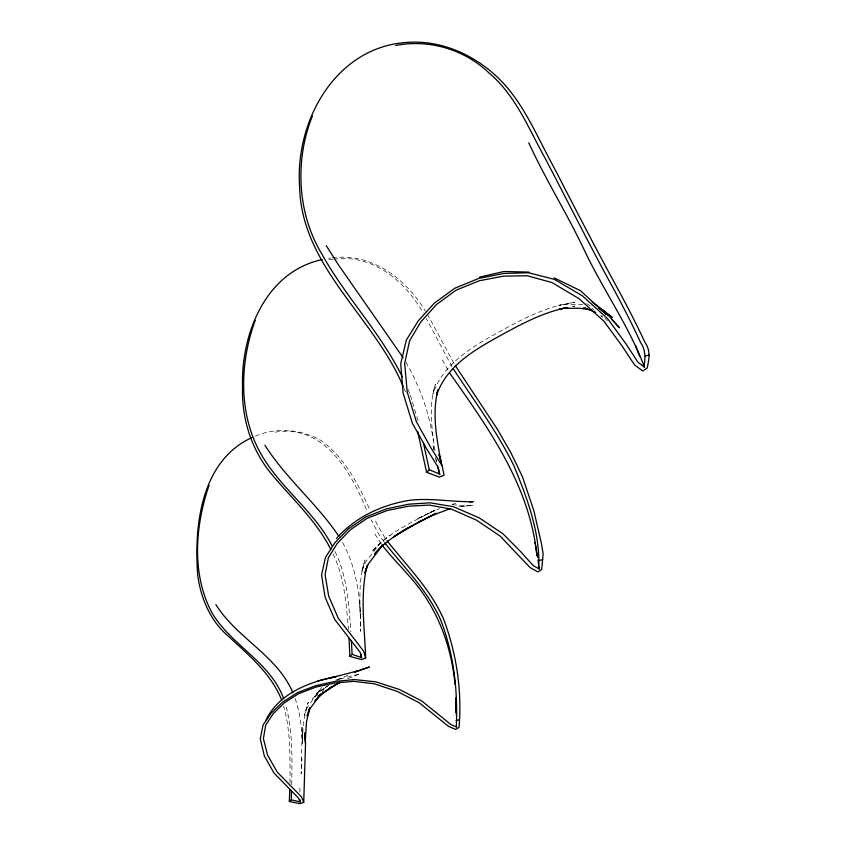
<?xml version="1.0" encoding="UTF-8"?>
<svg xmlns="http://www.w3.org/2000/svg" width="846" height="846" viewBox="0 0 846 846"><rect width="100%" height="100%" fill="white"/><g stroke="black" fill="none" stroke-linecap="round" stroke-linejoin="round"><path stroke-width="0.63" stroke-dasharray="4.23 3.17" d="M290.03 782.952C289.966 757.339 290.865 731.029 283.569 706.23M299.896 792.046L299.949 787.171M302.329 742.957L302.255 727.507L301.165 773.826L301.959 758.333M291.743 784.654C291.986 758.027 293.012 730.648 285.588 704.824M302.318 740.599L303.418 721.469L308.23 702.127L304.232 715.208L307.278 707.341L321.543 687.713L312.597 699.008L320.317 691.425L327.666 686.064M322.115 691.859L323.711 689.818M434.844 510.201L416.613 519.211L434.844 510.201C412.615 521.887 388.652 532.462 371.838 551.751L380.34 542.72L390.059 535.127M380.795 542.371L365.43 562.252L361.591 572.15L365.017 560.137C357.224 583.148 360.671 607.534 360.618 631.317C360.956 600.269 357.266 568.047 341.573 540.668M328.713 685.218L316.097 693.53L327.148 686.529M337.089 680.226L340.399 678.122L337.216 679.983M337.395 680.163L348.816 674.706M347.791 678.746L360.079 673.786L335.883 680.11M430.17 512.549L439.56 508.626M255.386 436.145C276.42 426.934 301.44 429.155 321.152 440.607C344.745 457.411 358.207 484.303 369.988 509.99M452.272 504.343L455.698 503.349M572.361 306.633L574.931 306.125L572.552 306.58M458.881 506.659L473.295 505.326L458.934 506.669M328.946 259.68L332.584 259.341M333.8 259.236C372.504 253.578 405.382 281.316 423.275 313.094M328.481 258.242L331.008 258.019M332.277 257.903C371.574 252.351 406.26 279.021 425.411 311.191M275.193 432.147C324.927 424.195 351.746 473.157 367.375 511.946M452.377 504.755L467.87 505.76M582.767 304.708L562.675 304.401L558.72 305.395L574.709 302.329C543.735 306.432 516.293 322.421 489.4 337.29C466.231 350.656 441.422 367.481 432.941 394.162L435.404 384.137C428.351 406.334 431.851 429.81 435.278 452.346M586.68 303.534L590.772 306.495M592.063 308.378L594.04 309.996M604.848 318.117L607.417 320.93M384.052 541.937L378.722 534.164L371.098 519.751M385.004 537.961L374.027 518.714M381.218 543.883L373.668 532.187M405.858 362.183C419.986 386.252 429.239 413.091 433.416 440.66M451.997 366.73L426.236 318.371M453.932 363.304L427.473 314.395M442.289 359.888L448.56 371.024M334.953 551.455C347.315 576.285 348.732 604.721 350.9 631.909M333.102 554.003C344.481 577.374 346.247 603.928 348.446 629.435M408.015 389.456L410.003 394.162M403.859 388.018L405.89 392.83M295.106 698.489C300.256 712.861 301.684 728.226 302.329 743.391M410.395 395.368L418.252 421.297M436.092 459.283L436.726 461.641M433.903 449.638L432.866 444.478L433.871 449.48M435.468 457.39L436.282 461.419M359.709 602.838L360.333 616.882M602.912 317.313L600.882 315.643L602.912 317.313"/><path stroke-width="1.27" d="M304.951 732.583L305.522 743.877L303.735 802.294L300.119 803.7L289.332 801.522L291.288 799.84L291.426 791.042M384.782 542.899C404.451 567.92 427.812 590.656 440.777 620.255C453.847 653.895 457.972 690.854 456.28 726.672L456.745 727.095L451.045 724.662L421.921 701.059L399.513 689.511L375.709 681.813L354.559 679.581L335.111 681.4L315.653 685.694L297.528 692.61L282.522 702.233L270.995 713.358L263.021 725.064L260.272 738.928L264.333 755.933L274.051 773.128L298.479 798.021L300.235 802.22L299.801 799.364M289.332 801.522L289.766 789.403M538.86 566.376L539.23 568.977L538.743 568.406C540.393 532.811 527.1 497.829 513.691 465.374C496.93 431.132 473.94 400.592 453.245 368.729M387.108 540.763C406.947 566.111 430.519 589.144 443.59 619.082C456.523 653.355 462.18 691.002 459.018 727.475L455.687 729.411L448.412 726.323L419.256 702.793L397.271 691.415L374.144 683.758L353.903 681.358L335.185 682.933L316.245 686.984L298.659 693.646L284.182 702.994L273.11 713.844L265.686 725.181L263.392 738.526L267.569 755.118L277.181 772.028L301.536 796.943L303.735 802.294M305.353 740.44L306.464 721.86L309.731 708.271M349.017 638.096L349.853 656.369L361.58 659.594L365.652 657.966L363.558 651.082L338.294 618.299L328.703 596.219L325.076 574.709L328.417 557.609L337.374 543.312L350.36 529.786L367.069 518.355L387.066 510.561L408.396 506.204L429.292 505.083L451.563 509.176L476.584 520.216L499.975 535.973L530.135 567.603L537.866 571.896L541.683 569.57L543.143 554.003L541.461 543.608L533.773 510.413L522.511 476.911L510.857 452.663L497.511 429.472L455.264 365.525M395.717 45.473C429.155 38.979 464.57 49.406 489.104 73.063C516.134 95.788 528.919 129.427 545.755 159.429C567.708 201.263 588.742 243.574 611.468 284.996C621.768 303.978 631.729 323.161 640.739 342.799C645.731 349.99 645.382 358.26 644.007 366.392L644.493 367.175L638.085 362.363L625.797 343.624L607.513 318.53L582.312 295.793L554.394 279.381L528.517 272.75L503.909 273.438L478.804 278.419L454.884 288.19L434.453 303.048L418.199 320.909L406.344 340.145L400.718 363.611L403.087 393.062L412.383 423.233L426.881 449.194L438.334 467.531L439.783 474.669L437.435 466.347M403.341 386.812C374.334 317.039 301.049 266.596 299.569 186.131C295.095 120.671 335.661 47.143 406.672 42.437C442.595 39.635 477.324 56.122 501.911 81.66C525.112 106.162 537.728 138.025 553.823 167.18C573.979 206.244 594.061 245.351 615.116 283.939C625.585 303.132 635.737 322.506 644.948 342.344C650.722 350.128 649.125 359.391 647.158 368.095L642.696 370.96L634.521 364.869L622.043 345.951L603.896 321.184L579.161 298.797L552.057 282.575L527.365 275.785L503.719 276.113L479.312 280.766L456.131 290.146L436.409 304.571L420.769 322.019L409.654 340.663L404.674 363.304L407.233 392.068L416.412 421.752L430.709 447.481L442.236 466.093L444.044 475.177L439.402 477.112L426.596 472.311L417.702 431.597M437.932 389.509C431.82 413.853 436.737 439.36 441.411 463.587L438.989 454.408L442.236 466.093M437.393 391.719L436.621 395.262C446.794 364.478 477.673 348.129 504.332 333.377C524.414 322.432 545.131 311.74 567.803 307.468M367.132 565.287C359.783 595.531 364.679 627.172 365.652 657.966M366.107 568.512L364.859 573.154L368.391 563.912L382.741 545.067L374.482 553.993C390.958 534.936 414.477 524.605 436.367 513.236L418.199 522.31L431.608 515.732L450.294 508.594M309.562 707.986L307.183 716.128L309.932 708.853L319.122 696.163M209.11 485.276C195.14 525.62 191.291 574.064 211.955 612.779C231.148 645.329 270.318 661.91 283.706 698.754M255.228 320.37C239.693 362.627 238.117 413.588 260.78 453.625C280.068 487.814 314.109 510.973 332.224 546.008M312.375 116.039C294.704 160.116 297.094 213.277 321.966 254.212C345.686 297.062 380.679 332.711 402.284 376.861M266.035 719.925C278.873 693.382 309.372 681.844 336.613 676.44L317.662 680.988M317.345 697.992L314.966 701.048L322.315 693.826L331.495 687.142L317.948 696.184L339.764 682.267M336.412 538.532C355.087 517.192 381.768 504.903 409.411 500.314C430.762 497.765 452.039 502.101 473.348 501.689L469.562 502.038M426.596 472.311L429.25 469.752L423.349 442.543M349.853 656.369L352.105 654.318L351.354 640.422M339.828 682.13L329.253 688.39L339.912 682.489M413.229 525.239L393.538 536.872L405.382 529.342L424.65 519.275M251.981 437.551C200.883 460.88 193.829 526.096 197.763 575.534C200.83 598.08 210.189 620.7 227.828 635.727C248.301 654.804 271.037 673.215 281.633 700.023M359.296 670.476L354.654 672.105L369.385 666.997L359.296 670.476L331.093 677.794M456.195 720.506L459.378 719.735M539.166 560.496L542.73 559.65M479.481 277.128L503.994 271.492L528.983 272.095M645.244 355.944L649.284 355.013M322.284 259.574C265.284 271.64 240.74 334.498 242.548 387.394C241.522 418.569 251.558 450.178 271.629 474.194C292.039 498.717 316.362 520.65 330.871 549.53M567.222 307.637L559.502 309.16L563.045 308.367L579.859 308.282L590.688 309.763M291.288 799.84L299.77 801.797M587.23 308.6L583.698 307.775L595.7 312.354M352.105 654.318L361.792 657.712L360.132 652.319L334.762 619.558L325.065 597.117L321.575 575.079L325.477 557.345L335.048 542.582L348.563 528.729L365.874 516.959L386.495 508.848L408.428 504.216L430.159 502.799L453.445 506.733L479.217 517.868L503.042 533.858L520.956 551.962L533.17 565.583L539.23 568.977L538.817 566.556M429.25 469.752L439.296 473.929M554.204 277.879L580.419 290.654L606.254 314.342L598.408 307.923M604.287 312.185L612.028 317.197L603.907 310.916L608.211 315.59M605.514 312.967L612.028 317.197M592.232 302.117L605.027 311.444L619.399 327.751L611.647 319.333M381.884 544.887C396.446 563.468 414.498 579.256 426.987 599.497C443.145 624.94 452.113 654.455 455.063 684.329M215.867 604.562C236.679 638.096 277.329 655.587 292.917 692.8M338.886 536.322C317.049 503.772 285.927 478.371 264.914 445.208M403.108 357.678L338.051 264.29L326.313 245.742M449.755 373.149C486.26 425.02 524.975 478.91 535.264 543.143M644.039 365.98C628.663 325.805 603.526 290.337 585.02 251.632C567.677 214.598 545.776 179.955 528.75 142.794M643.425 364.753L644.493 367.175M635.409 345.464L639.713 356.293M537.57 557.292L535.106 542.328L536.946 555.695M537.94 559.893L538.49 563.785M361.136 654.698L361.316 657.173M305.004 733.725L305.522 743.877M456.417 715.557L455.793 698.003L456.057 712.649"/></g></svg>
